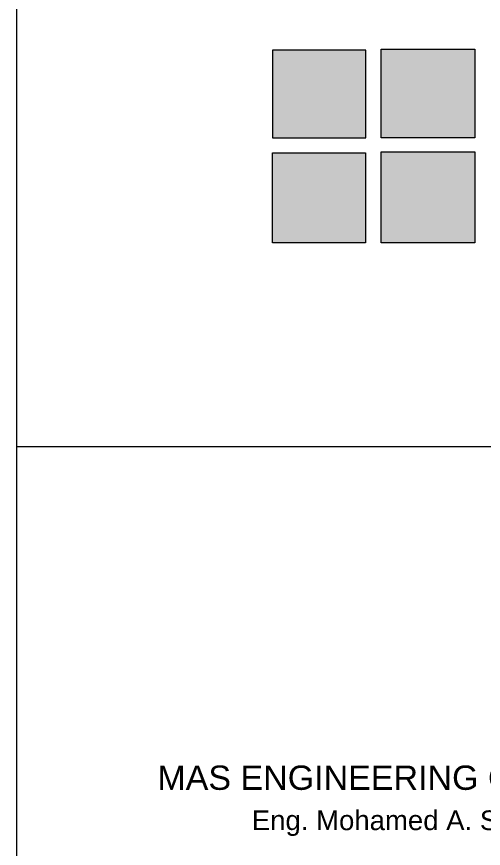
# Model space of a CAD drawing. Extents: x 752 to 1087, y 357 to 811.
# Drawn here: x 826.13 to 829.77, y 670.7 to 677.19 of the extents above; entities that cross this region are included whole.
import ezdxf
from ezdxf.enums import TextEntityAlignment as Align

# ---------------------------------------------------------------- set-up
doc = ezdxf.new("R2010")
doc.units = 0
doc.header["$MEASUREMENT"] = 0
doc.layers.get('0').update_dxf_attribs({"linetype": 'CONTINUOUS', "lineweight": 30})
doc.layers.add('Dim', color=142, linetype='CONTINUOUS', lineweight=0)
doc.layers.add('UG-Khartosha', color=11, linetype='CONTINUOUS', lineweight=20)
doc.styles.add('FRAME-FUTURA1', font='arial.ttf')

# ---------------------------------------------------------------- blocks, each defined once
blk = doc.blocks.new('fghty')
at = {"layer": 'UG-Khartosha', "true_color": 0xf8d48c}
blk.add_hatch(color=41, dxfattribs=at).paths.add_polyline_path([(-282.3478, -81.5166), (-282.3478, -80.7913), (-281.5786, -80.7913), (-281.5786, -81.5166)])
at = {"layer": 'UG-Khartosha', "true_color": 0x921802}
blk.add_hatch(color=24, dxfattribs=at).paths.add_polyline_path([(-283.2356, -80.7979), (-283.2356, -81.5166), (-282.4734, -81.5166), (-282.4734, -80.7979)])
at = {"layer": 'UG-Khartosha', "true_color": 0xffffff}
blk.add_hatch(color=7, dxfattribs=at).paths.add_polyline_path([(-283.2356, -82.379), (-283.2356, -81.6393), (-282.4741, -81.6393), (-282.4741, -82.379)])
at = {"layer": 'UG-Khartosha', "true_color": 0xefe62e}
blk.add_hatch(color=2, dxfattribs=at).paths.add_polyline_path([(-282.3478, -82.379), (-282.3478, -81.6318), (-281.5786, -81.6318), (-281.5786, -82.379)])
at = {"layer": 'UG-Khartosha', "color": 31}
blk.add_line((-282.3478, -81.5166), (-282.3478, -80.7979), dxfattribs=at)
at = {"layer": 'UG-Khartosha', "color": 7, "lineweight": 20}
for points in [[(-282.3478, -81.5166), (-282.3478, -80.7913), (-281.5786, -80.7913), (-281.5786, -81.5166)], [(-283.2356, -80.7979), (-283.2356, -81.5166), (-282.4734, -81.5166), (-282.4734, -80.7979)], [(-283.2356, -82.379), (-283.2356, -81.6393), (-282.4741, -81.6393), (-282.4741, -82.379)], [(-282.3478, -82.379), (-282.3478, -81.6318), (-281.5786, -81.6318), (-281.5786, -82.379)]]:
    blk.add_lwpolyline(points, close=True, dxfattribs=at)
blk = doc.blocks.new('UG-DAMANHOUR-LABS-BORD')
at = {"layer": 'UG-Khartosha', "color": 14}
blk.add_line((-16.2389, 9.6162), (-0.7487, 9.6162), dxfattribs=at)
blk.add_lwpolyline([(-0.7487, 5.2494), (-0.7487, 23.7437), (-16.2389, 23.7437), (-16.2389, 5.2494)], dxfattribs=at)
at = {"layer": 'Dim', "linetype": 'Continuous', "xscale": 0.952857142857144, "yscale": 0.952857142857144, "zscale": 0.952857142857144}
blk.add_blockref('fghty', (255.6423, 89.7017), dxfattribs=at)
at = {"layer": 'UG-Khartosha', "style": 'FRAME-FUTURA1'}
blk.add_text('MAS ENGINEERING CONSULTANT', height=0.189956, dxfattribs=at).set_placement((-15.1405, 6.9344))
blk.add_text('Eng. Mohamed A. Sleam', height=0.153864, dxfattribs=at).set_placement((-13.2091, 6.6198), align=Align.CENTER)

msp = doc.modelspace()

# ---------------------------------------------------------------- block references
msp.add_blockref('UG-DAMANHOUR-LABS-BORD', (842.3655, 664.2206))

doc.saveas('drawing.dxf')
